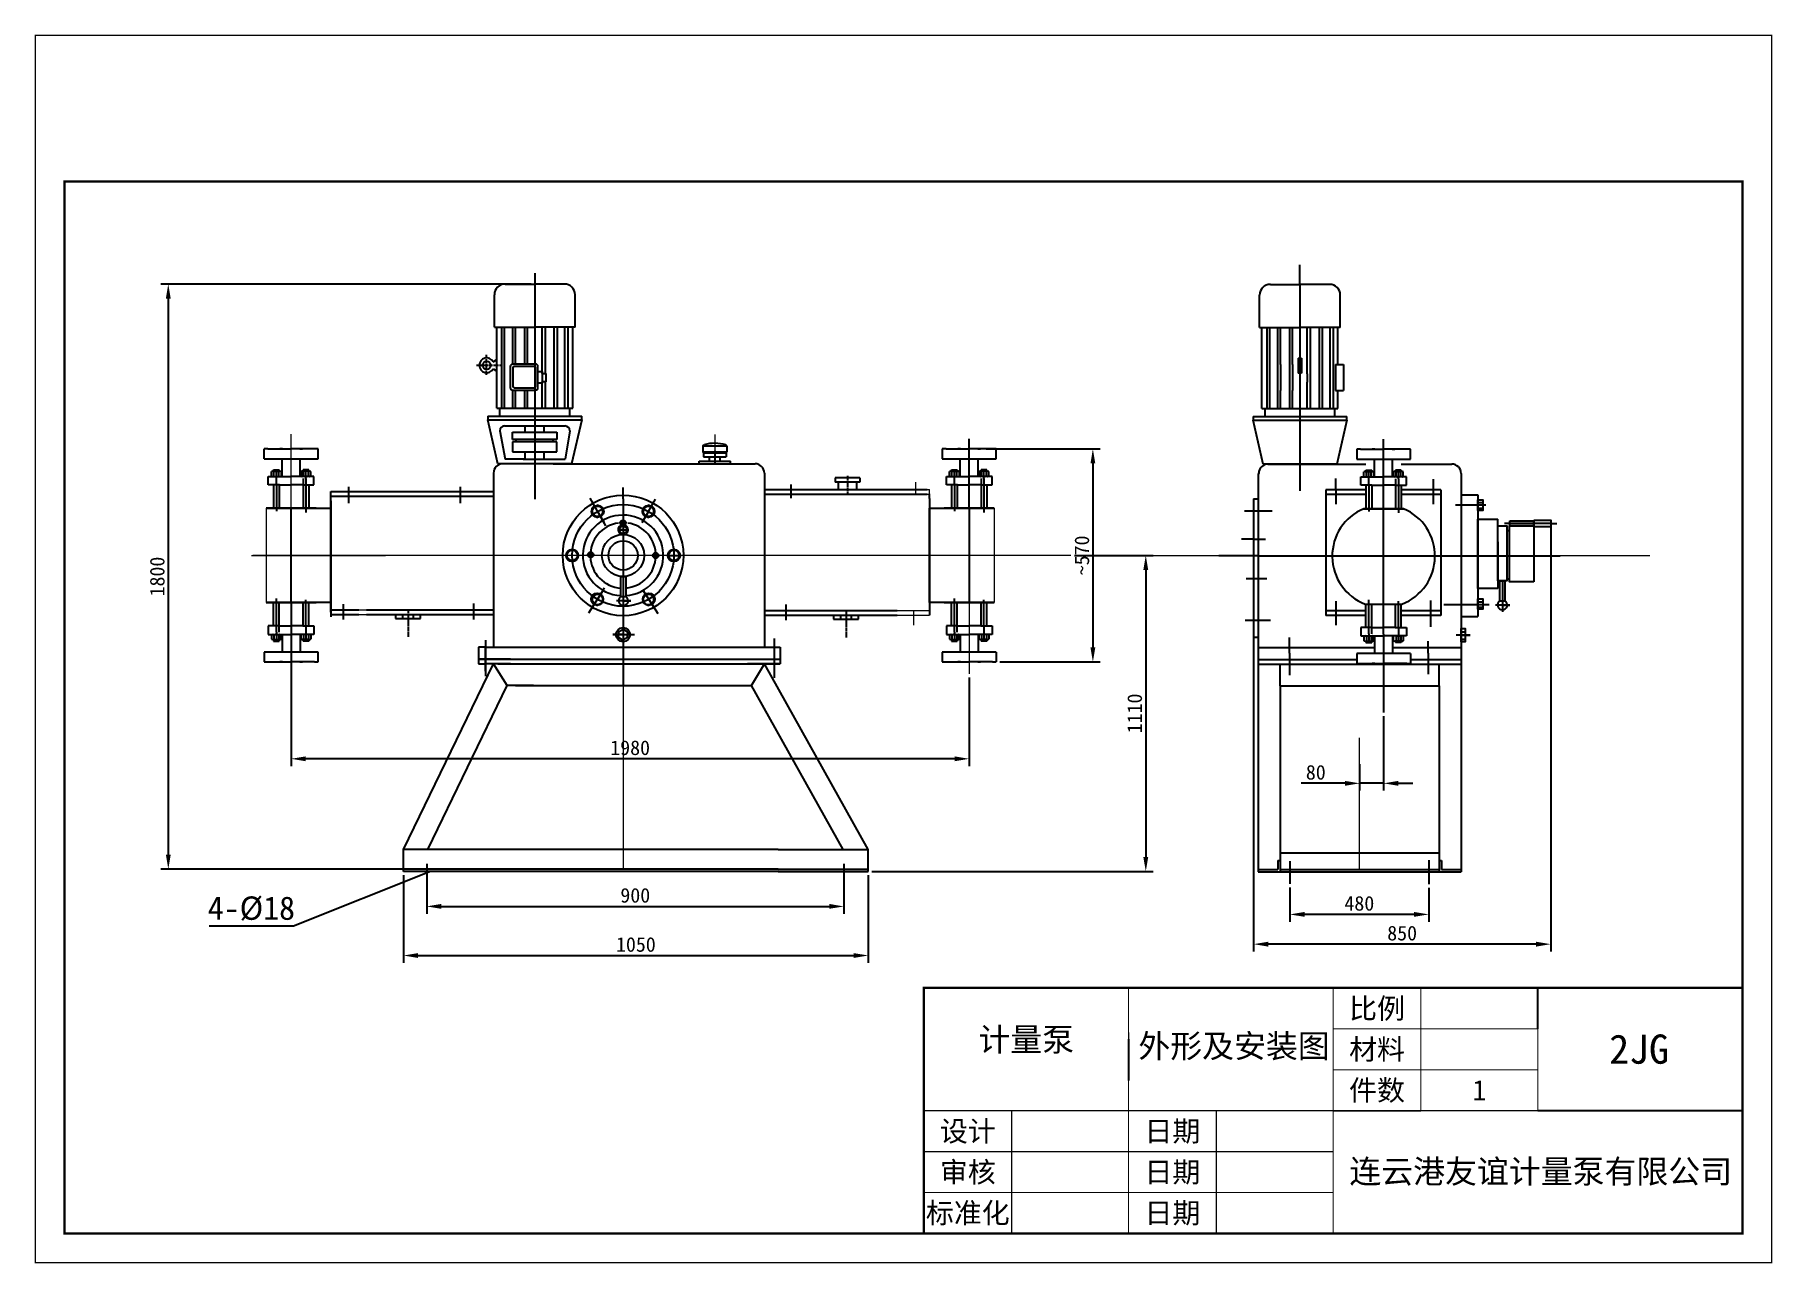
# Model space of a CAD drawing. Header units: millimetres. Extents: x 31 to 328, y 15 to 225.
import ezdxf
from ezdxf.enums import TextEntityAlignment as Align

# ---------------------------------------------------------------- set-up
doc = ezdxf.new("R2010")
doc.units = ezdxf.units.MM
doc.header["$PDMODE"] = 35
doc.linetypes.add('CENTER', pattern=[0.82, 0.7, -0.04, 0.04, -0.04])
doc.linetypes.add('CENTER2', pattern=[28.575, 19.05, -3.175, 3.175, -3.175])
doc.layers.add('02-中心线', color=1, linetype='CENTER2', lineweight=15)
doc.layers.add('04-标注', color=3, linetype='Continuous', lineweight=20)
for name, color, linetype in [('05-文字', 5, 'Continuous'), ('2', 4, 'Continuous'), ('5', 1, 'CENTER')]:
    doc.layers.add(name, color=color, linetype=linetype)
doc.styles.add('S', font='SimSun.ttf')
doc.dimstyles.new('ISO-25', dxfattribs={"dimtxt": 2.5, "dimasz": 2.5, "dimexe": 1.25, "dimexo": 0.625, "dimtad": 1, "dimtxsty": 'Standard', "dimcen": 2.5, "dimadec": 0, "dimazin": 0, "dimtfac": 1, "dimtmove": 0, "dimatfit": 3, "dimfxl": 0, "dimarcsym": 0})

# ---------------------------------------------------------------- blocks, each defined once
blk = doc.blocks.new('*D9')
at = {"color": 0, "lineweight": -2}
for p, q in [((93.91, 81.57), (93.91, 66.56)), ((173.42, 81.57), (173.42, 66.56)), ((96.41, 67.81), (170.92, 67.81))]:
    blk.add_line(p, q, dxfattribs=at)
at = {"color": 0}
for points in [[(96.41, 68.22), (96.41, 67.39), (93.91, 67.81)], [(170.92, 68.22), (170.92, 67.39), (173.42, 67.81)]]:
    blk.add_solid(points, dxfattribs=at)
at = {"layer": 'Defpoints', "color": 0}
for p in [(93.91, 82.19), (173.42, 82.19), (173.42, 67.81)]:
    blk.add_point(p, dxfattribs=at)
at = {"color": 0, "insert": (133.66, 69.68), "char_height": 2.5, "attachment_point": 5}
blk.add_mtext('\\A1;1050', dxfattribs=at)
blk = doc.blocks.new('*D10')
at = {"color": 0, "lineweight": -2}
for p, q in [((115.74, 182.7), (52.43, 182.7)), ((53.68, 180.2), (53.68, 85.09)), ((110.4, 82.59), (52.43, 82.59))]:
    blk.add_line(p, q, dxfattribs=at)
at = {"color": 0}
for points in [[(53.26, 180.2), (54.1, 180.2), (53.68, 182.7)], [(53.26, 85.09), (54.1, 85.09), (53.68, 82.59)]]:
    blk.add_solid(points, dxfattribs=at)
at = {"layer": 'Defpoints', "color": 0}
for p in [(116.36, 182.7), (53.68, 82.59), (111.02, 82.59)]:
    blk.add_point(p, dxfattribs=at)
at = {"color": 0, "insert": (51.8, 132.65), "char_height": 2.5, "attachment_point": 5, "rotation": 90}
blk.add_mtext('\\A1;1800', dxfattribs=at)
blk = doc.blocks.new('*D12')
at = {"color": 0, "lineweight": -2}
for p, q in [((208.69, 136.27), (222.13, 136.27)), ((220.88, 133.77), (220.88, 84.69)), ((174.04, 82.19), (222.13, 82.19))]:
    blk.add_line(p, q, dxfattribs=at)
at = {"color": 0}
for points in [[(220.46, 133.77), (221.3, 133.77), (220.88, 136.27)], [(220.46, 84.69), (221.3, 84.69), (220.88, 82.19)]]:
    blk.add_solid(points, dxfattribs=at)
at = {"layer": 'Defpoints', "color": 0}
for p in [(208.07, 136.27), (173.42, 82.19), (220.88, 82.19)]:
    blk.add_point(p, dxfattribs=at)
at = {"color": 0, "insert": (219, 109.23), "char_height": 2.5, "attachment_point": 5, "rotation": 90}
blk.add_mtext('\\A1;1110', dxfattribs=at)
blk = doc.blocks.new('*D17')
at = {"color": 0, "lineweight": -2}
for p, q in [((97.88, 83.49), (97.88, 74.96)), ((169.24, 83.49), (169.24, 74.96)), ((100.38, 76.21), (166.74, 76.21))]:
    blk.add_line(p, q, dxfattribs=at)
at = {"color": 0}
for points in [[(100.38, 76.63), (100.38, 75.8), (97.88, 76.21)], [(166.74, 76.63), (166.74, 75.8), (169.24, 76.21)]]:
    blk.add_solid(points, dxfattribs=at)
at = {"layer": 'Defpoints', "color": 0}
for p in [(97.88, 84.11), (169.24, 84.11), (169.24, 76.21)]:
    blk.add_point(p, dxfattribs=at)
at = {"color": 0, "insert": (133.56, 78.09), "char_height": 2.5, "attachment_point": 5}
blk.add_mtext('\\A1;900', dxfattribs=at)
blk = doc.blocks.new('*D21')
at = {"color": 0, "lineweight": -2}
for p, q in [((193.6, 154.5), (213.08, 154.5)), ((211.83, 152), (211.83, 120.53)), ((195.9, 118.03), (213.08, 118.03))]:
    blk.add_line(p, q, dxfattribs=at)
at = {"color": 0}
for points in [[(211.42, 152), (212.25, 152), (211.83, 154.5)], [(211.42, 120.53), (212.25, 120.53), (211.83, 118.03)]]:
    blk.add_solid(points, dxfattribs=at)
at = {"layer": 'Defpoints', "color": 0}
for p in [(192.98, 154.5), (195.28, 118.03), (211.83, 118.03)]:
    blk.add_point(p, dxfattribs=at)
at = {"color": 0, "insert": (209.96, 136.27), "char_height": 2.5, "attachment_point": 5, "rotation": 90}
blk.add_mtext('\\A1;~570', dxfattribs=at)
blk = doc.blocks.new('*D26')
at = {"color": 0, "lineweight": -2}
for p, q in [((245.53, 79.45), (245.53, 73.59)), ((269.28, 79.37), (269.28, 73.59)), ((266.78, 74.84), (248.03, 74.84))]:
    blk.add_line(p, q, dxfattribs=at)
at = {"color": 0}
for points in [[(248.03, 75.26), (248.03, 74.43), (245.53, 74.84)], [(266.78, 75.26), (266.78, 74.43), (269.28, 74.84)]]:
    blk.add_solid(points, dxfattribs=at)
at = {"layer": 'Defpoints', "color": 0}
for p in [(245.53, 80.08), (269.28, 79.99), (245.53, 74.84)]:
    blk.add_point(p, dxfattribs=at)
at = {"color": 0, "insert": (257.41, 76.72), "char_height": 2.5, "attachment_point": 5}
blk.add_mtext('\\A1;480', dxfattribs=at)
blk = doc.blocks.new('*D27')
at = {"color": 0, "lineweight": -2}
for p, q in [((290.15, 141.69), (290.15, 68.5)), ((239.32, 133.5), (239.32, 68.5)), ((287.65, 69.75), (241.82, 69.75))]:
    blk.add_line(p, q, dxfattribs=at)
at = {"color": 0}
for points in [[(241.82, 70.16), (241.82, 69.33), (239.32, 69.75)], [(287.65, 70.16), (287.65, 69.33), (290.15, 69.75)]]:
    blk.add_solid(points, dxfattribs=at)
at = {"layer": 'Defpoints', "color": 0}
for p in [(290.15, 142.32), (239.32, 134.13), (239.32, 69.75)]:
    blk.add_point(p, dxfattribs=at)
at = {"color": 0, "insert": (264.73, 71.62), "char_height": 2.5, "attachment_point": 5}
blk.add_mtext('\\A1;850', dxfattribs=at)
blk = doc.blocks.new('*D28')
at = {"layer": '04-标注', "color": 0, "lineweight": -2}
for p, q in [((261.56, 108.78), (261.56, 96.02)), ((257.46, 100.54), (257.46, 96.02)), ((254.96, 97.27), (247.46, 97.27)), ((261.56, 97.27), (257.46, 97.27)), ((264.06, 97.27), (266.56, 97.27))]:
    blk.add_line(p, q, dxfattribs=at)
at = {"layer": '04-标注', "color": 0}
for points in [[(254.96, 97.68), (254.96, 96.85), (257.46, 97.27)], [(264.06, 97.68), (264.06, 96.85), (261.56, 97.27)]]:
    blk.add_solid(points, dxfattribs=at)
at = {"layer": 'Defpoints', "color": 0}
for p in [(261.56, 109.4), (257.46, 101.17), (257.46, 97.27)]:
    blk.add_point(p, dxfattribs=at)
at = {"layer": '04-标注', "color": 0, "insert": (249.96, 99.14), "char_height": 2.5, "attachment_point": 5}
blk.add_mtext('\\A1;80', dxfattribs=at)
blk = doc.blocks.new('*D29')
at = {"layer": '04-标注', "color": 0, "lineweight": -2}
for p, q in [((74.69, 117.41), (74.69, 100.22)), ((190.67, 115.36), (190.67, 100.22)), ((188.17, 101.47), (77.19, 101.47))]:
    blk.add_line(p, q, dxfattribs=at)
at = {"layer": '04-标注', "color": 0}
for points in [[(77.19, 101.88), (77.19, 101.05), (74.69, 101.47)], [(188.17, 101.88), (188.17, 101.05), (190.67, 101.47)]]:
    blk.add_solid(points, dxfattribs=at)
at = {"layer": 'Defpoints', "color": 0}
for p in [(74.69, 118.03), (190.67, 115.99), (74.69, 101.47)]:
    blk.add_point(p, dxfattribs=at)
at = {"layer": '04-标注', "color": 0, "insert": (132.68, 103.34), "char_height": 2.5, "attachment_point": 5}
blk.add_mtext('\\A1;1980', dxfattribs=at)

msp = doc.modelspace()

# ---------------------------------------------------------------- linework, layer by layer
at = {"color": 0}
for p, q in [((116.364, 184.532), (116.364, 145.89)), ((247.253, 182.639), (247.253, 185.998)), ((247.253, 182.639), (247.253, 147.33)), ((246.926, 169.991), (247.523, 169.991)), ((246.926, 169.991), (246.926, 167.468)), ((247.523, 169.991), (247.523, 167.468)), ((243.427, 168.929), (243.427, 164.508)), ((243.935, 168.932), (243.935, 164.505)), ((245.489, 168.932), (245.489, 164.468)), ((245.997, 168.932), (245.997, 164.468)), ((247.523, 167.468), (246.926, 167.468)), ((248.509, 167.319), (248.509, 165.93)), ((249.017, 167.319), (249.017, 165.93)), ((253.331, 168.932), (254.71, 168.932)), ((253.331, 168.932), (253.331, 164.468)), ((254.71, 168.932), (254.71, 164.468)), ((253.331, 164.468), (254.71, 164.468)), ((108.334, 160.096), (108.334, 159.453)), ((110.072, 151.947), (108.334, 159.453)), ((110.385, 157.607), (111.313, 152.709)), ((122.344, 157.607), (121.541, 152.709)), ((124.395, 159.453), (122.654, 151.947)), ((124.395, 159.453), (124.395, 160.096)), ((239.223, 160.037), (239.223, 159.394)), ((240.961, 151.888), (239.223, 159.394)), ((255.283, 159.394), (253.543, 151.888)), ((255.283, 159.394), (255.283, 160.037)), ((145.087, 154.994), (145.315, 155.182)), ((145.087, 154.994), (145.087, 153.996)), ((145.087, 154.994), (149.234, 154.994)), ((149.234, 154.994), (149.051, 155.168)), ((149.234, 154.994), (149.234, 153.996)), ((190.675, 144.321), (190.675, 156.22)), ((261.561, 144.258), (261.561, 156.157)), ((70.727, 154.498), (70.092, 154.498)), ((70.092, 152.792), (70.092, 154.498)), ((70.092, 152.792), (79.296, 152.792)), ((70.727, 154.498), (74.694, 154.498)), ((72.081, 154.498), (72.748, 154.498)), ((73.203, 154.498), (72.748, 154.498)), ((73.162, 152.113), (73.162, 152.792)), ((73.162, 149.78), (73.162, 152.113)), ((79.296, 154.498), (74.694, 154.498)), ((76.185, 154.498), (76.64, 154.498)), ((76.226, 152.113), (76.226, 152.792)), ((76.226, 149.78), (76.226, 152.113)), ((79.296, 152.792), (79.296, 154.498)), ((116.364, 151.947), (110.072, 151.947)), ((119.148, 151.947), (110.913, 151.947)), ((114.73, 152.709), (111.313, 152.709)), ((119.51, 151.947), (152.765, 151.947)), ((144.47, 151.947), (144.47, 152.408)), ((144.47, 152.408), (149.851, 152.408)), ((144.47, 151.947), (144.47, 151.947)), ((144.47, 151.947), (144.47, 151.947)), ((145.241, 153.842), (145.087, 153.996)), ((145.087, 153.996), (149.234, 153.996)), ((145.241, 153.842), (145.241, 153.151)), ((145.241, 153.842), (149.081, 153.842)), ((145.241, 153.151), (149.081, 153.151)), ((146.239, 152.408), (146.239, 153.151)), ((146.239, 152.408), (146.239, 153.151)), ((147.161, 154.149), (147.161, 151.947)), ((147.161, 153.481), (147.161, 152.615)), ((148.082, 152.408), (148.082, 153.151)), ((149.081, 153.842), (149.234, 153.996)), ((149.081, 153.842), (149.081, 153.151)), ((149.851, 151.947), (149.851, 152.408)), ((152.765, 151.947), (154.045, 151.947)), ((186.708, 154.498), (186.073, 154.498)), ((186.073, 154.498), (186.073, 152.792)), ((186.073, 152.792), (195.277, 152.792)), ((186.708, 154.498), (190.675, 154.498)), ((188.062, 154.498), (188.729, 154.498)), ((189.184, 154.498), (188.729, 154.498)), ((189.143, 152.113), (189.143, 152.792)), ((189.143, 149.78), (189.143, 152.113)), ((195.277, 154.498), (190.675, 154.498)), ((192.165, 154.498), (192.621, 154.498)), ((192.207, 152.113), (192.207, 152.792)), ((192.207, 149.78), (192.207, 152.113)), ((195.277, 152.792), (195.277, 154.498)), ((247.253, 151.888), (240.961, 151.888)), ((241.763, 151.888), (258.533, 151.888)), ((250.036, 151.888), (241.801, 151.888)), ((257.594, 154.435), (256.959, 154.435)), ((256.959, 154.435), (256.959, 152.729)), ((256.959, 152.729), (266.163, 152.729)), ((257.594, 154.435), (261.561, 154.435)), ((258.948, 154.435), (259.615, 154.435)), ((260.07, 154.435), (259.615, 154.435)), ((260.029, 152.05), (260.029, 152.729)), ((260.029, 149.717), (260.029, 152.05)), ((266.163, 154.435), (261.561, 154.435)), ((263.052, 154.435), (263.507, 154.435)), ((263.093, 152.05), (263.093, 152.729)), ((263.093, 149.717), (263.093, 152.05)), ((264.586, 151.888), (273.212, 151.888)), ((266.163, 152.729), (266.163, 154.435)), ((70.791, 148.336), (70.791, 149.78)), ((70.791, 149.78), (74.694, 149.78)), ((71.339, 149.835), (71.339, 150.612)), ((71.544, 150.668), (72.78, 150.668)), ((71.669, 150.668), (71.669, 150.914)), ((71.669, 150.914), (72.655, 150.914)), ((71.741, 150.668), (71.741, 150.914)), ((71.75, 149.835), (71.75, 150.612)), ((72.162, 149.418), (72.162, 151.029)), ((72.162, 148.336), (72.162, 149.78)), ((72.574, 149.835), (72.574, 150.612)), ((72.584, 150.668), (72.584, 150.914)), ((72.655, 150.668), (72.655, 150.914)), ((72.986, 150.612), (72.986, 149.835)), ((78.597, 149.78), (74.694, 149.78)), ((76.402, 150.612), (76.402, 149.835)), ((77.843, 150.668), (76.608, 150.668)), ((76.73, 149.418), (76.73, 144.321)), ((76.732, 150.668), (76.732, 150.914)), ((77.719, 150.914), (76.732, 150.914)), ((76.804, 150.668), (76.804, 150.914)), ((76.814, 149.835), (76.814, 150.612)), ((77.226, 149.418), (77.226, 151.029)), ((77.226, 149.418), (77.226, 143.617)), ((77.637, 149.835), (77.637, 150.612)), ((77.647, 150.668), (77.647, 150.914)), ((77.719, 150.668), (77.719, 150.914)), ((78.049, 149.835), (78.049, 150.612)), ((78.597, 148.336), (78.597, 149.78)), ((109.313, 150.347), (109.313, 120.584)), ((155.645, 150.347), (155.645, 120.584)), ((155.645, 150.347), (155.645, 120.584)), ((186.772, 148.336), (186.772, 149.78)), ((186.772, 149.78), (190.675, 149.78)), ((187.319, 149.835), (187.319, 150.612)), ((187.525, 150.668), (188.761, 150.668)), ((187.65, 150.668), (187.65, 150.914)), ((187.65, 150.914), (188.636, 150.914)), ((187.722, 150.668), (187.722, 150.914)), ((187.731, 149.835), (187.731, 150.612)), ((188.143, 149.418), (188.143, 151.029)), ((188.143, 148.336), (188.143, 149.78)), ((188.555, 149.835), (188.555, 150.612)), ((188.564, 150.668), (188.564, 150.914)), ((188.636, 150.668), (188.636, 150.914)), ((188.967, 150.612), (188.967, 149.835)), ((194.578, 149.78), (190.675, 149.78)), ((192.383, 150.612), (192.383, 149.835)), ((193.824, 150.668), (192.589, 150.668)), ((192.71, 149.418), (192.71, 144.321)), ((192.713, 150.668), (192.713, 150.914)), ((193.7, 150.914), (192.713, 150.914)), ((192.785, 150.668), (192.785, 150.914)), ((192.795, 149.835), (192.795, 150.612)), ((193.206, 149.418), (193.206, 151.029)), ((193.206, 149.418), (193.206, 143.617)), ((193.618, 149.835), (193.618, 150.612)), ((193.628, 150.668), (193.628, 150.914)), ((193.7, 150.668), (193.7, 150.914)), ((194.03, 149.835), (194.03, 150.612)), ((194.578, 148.336), (194.578, 149.78)), ((240.208, 150.441), (240.117, 150.093)), ((240.117, 150.093), (240.117, 82.134)), ((253.37, 147.474), (253.37, 149.429)), ((257.658, 148.273), (257.658, 149.717)), ((257.658, 149.717), (261.561, 149.717)), ((258.206, 149.772), (258.206, 150.55)), ((258.412, 150.605), (259.647, 150.605)), ((258.536, 150.605), (258.536, 150.851)), ((258.536, 150.851), (259.523, 150.851)), ((258.608, 150.605), (258.608, 150.851)), ((258.618, 149.772), (258.618, 150.55)), ((259.029, 149.355), (259.029, 150.967)), ((259.029, 148.273), (259.029, 149.717)), ((259.441, 149.772), (259.441, 150.55)), ((259.451, 150.605), (259.451, 150.851)), ((259.523, 150.605), (259.523, 150.851)), ((259.853, 150.55), (259.853, 149.772)), ((265.464, 149.717), (261.561, 149.717)), ((261.561, 122.796), (261.561, 149.516)), ((263.269, 150.55), (263.269, 149.772)), ((264.71, 150.605), (263.475, 150.605)), ((263.597, 149.355), (263.597, 144.258)), ((263.599, 150.605), (263.599, 150.851)), ((264.586, 150.851), (263.599, 150.851)), ((263.671, 150.605), (263.671, 150.851)), ((263.681, 149.772), (263.681, 150.55)), ((264.093, 149.355), (264.093, 150.967)), ((264.093, 149.355), (264.093, 143.554)), ((264.505, 149.772), (264.505, 150.55)), ((264.514, 150.605), (264.514, 150.851)), ((264.586, 150.605), (264.586, 150.851)), ((264.916, 149.772), (264.916, 150.55)), ((265.464, 148.273), (265.464, 149.717)), ((270.025, 149.288), (270.025, 145.057)), ((274.812, 150.288), (274.812, 145.868)), ((72.702, 148.336), (70.791, 148.336)), ((71.666, 148.336), (71.666, 144.321)), ((72.162, 148.336), (72.162, 143.842)), ((72.658, 148.336), (72.658, 144.321)), ((72.702, 148.336), (74.694, 148.336)), ((76.685, 148.336), (74.694, 148.336)), ((76.685, 148.336), (78.597, 148.336)), ((77.223, 148.336), (77.223, 144.321)), ((77.719, 148.336), (77.719, 144.321)), ((81.473, 142.781), (81.473, 147.21)), ((109.313, 147.146), (81.473, 147.146)), ((81.473, 146.346), (81.473, 147.146)), ((109.313, 146.346), (81.473, 146.346)), ((81.473, 140.746), (81.473, 146.346)), ((81.473, 126.543), (81.473, 146.331)), ((84.511, 148.022), (84.511, 145.219)), ((103.609, 148.022), (103.609, 145.219)), ((128.529, 141.354), (125.826, 146.036)), ((131.467, 145.973), (131.467, 147.865)), ((131.467, 145.973), (131.467, 113.996)), ((135.819, 143.803), (137.017, 145.878)), ((155.645, 147.52), (183.485, 147.52)), ((155.645, 146.72), (183.485, 146.72)), ((160.185, 148.395), (160.185, 146.045)), ((183.896, 145.988), (183.896, 146.788)), ((183.896, 145.988), (183.896, 126.199)), ((188.683, 148.336), (186.772, 148.336)), ((187.647, 148.336), (187.647, 144.321)), ((188.143, 148.336), (188.143, 143.842)), ((188.639, 148.336), (188.639, 144.321)), ((188.683, 148.336), (190.675, 148.336)), ((192.666, 148.336), (190.675, 148.336)), ((192.666, 148.336), (194.578, 148.336)), ((193.204, 148.336), (193.204, 144.321)), ((193.7, 148.336), (193.7, 144.321)), ((239.317, 145.967), (239.317, 122.285)), ((239.317, 145.967), (240.117, 145.967)), ((258.533, 147.474), (251.665, 147.474)), ((251.665, 147.474), (251.665, 126.007)), ((258.533, 146.674), (251.665, 146.674)), ((253.37, 147.474), (253.37, 145.057)), ((259.57, 148.273), (257.658, 148.273)), ((258.533, 148.273), (258.533, 144.258)), ((259.029, 148.273), (259.029, 143.779)), ((259.525, 148.273), (259.525, 144.258)), ((259.57, 148.273), (261.561, 148.273)), ((263.552, 148.273), (261.561, 148.273)), ((263.552, 148.273), (265.464, 148.273)), ((264.09, 148.273), (264.09, 144.258)), ((264.586, 148.273), (264.586, 144.258)), ((271.339, 147.474), (264.586, 147.474)), ((271.339, 146.674), (264.586, 146.674)), ((271.339, 147.474), (271.339, 126.007)), ((274.812, 146.606), (277.675, 146.606)), ((274.812, 145.868), (274.812, 126.544)), ((277.675, 146.606), (277.675, 125.806)), ((78.991, 144.321), (70.397, 144.321)), ((74.694, 128.21), (74.694, 144.321)), ((81.473, 145.6), (81.473, 126.931)), ((127.116, 143.803), (128.251, 141.836)), ((135.819, 143.803), (134.683, 141.836)), ((186.378, 144.321), (194.972, 144.321)), ((194.972, 144.321), (186.378, 144.321)), ((190.675, 144.321), (190.675, 128.21)), ((237.758, 143.907), (242.518, 143.907)), ((258.152, 144.258), (264.97, 144.258)), ((264.97, 144.258), (258.152, 144.258)), ((279.036, 144.855), (273.876, 144.855)), ((277.675, 145.307), (278.53, 145.307)), ((277.675, 144.35), (278.53, 144.35)), ((131.467, 140.642), (130.614, 140.642)), ((130.614, 140.642), (132.32, 140.642)), ((281.082, 138.577), (281.082, 142.494)), ((290.147, 141.74), (282.228, 141.74)), ((282.658, 140.546), (283.101, 140.546)), ((287.251, 141.31), (287.251, 131.719)), ((290.147, 141.74), (291.185, 141.74)), ((239.317, 139.048), (237.241, 139.048)), ((239.317, 139.048), (241.38, 139.048)), ((281.082, 138.577), (281.082, 130.59)), ((139.266, 136.265), (141.409, 136.265)), ((240.117, 136.206), (233.4, 136.206)), ((240.117, 136.206), (283.005, 136.206)), ((281.939, 136.206), (291.739, 136.206)), ((81.473, 131.231), (81.473, 126.131)), ((238.069, 132.327), (241.587, 132.327)), ((281.87, 131.934), (281.87, 126.618)), ((282.658, 132.272), (283.101, 132.272)), ((78.991, 128.21), (70.397, 128.21)), ((70.397, 128.21), (78.991, 128.21)), ((71.669, 124.195), (71.669, 128.21)), ((72.162, 123.113), (72.162, 128.913)), ((72.165, 124.195), (72.165, 128.21)), ((72.658, 123.113), (72.658, 128.21)), ((74.694, 128.21), (74.694, 116.31)), ((76.73, 124.195), (76.73, 128.21)), ((77.226, 124.195), (77.226, 128.689)), ((77.722, 124.195), (77.722, 128.21)), ((83.622, 125.273), (83.622, 127.932)), ((105.966, 125.295), (105.966, 128.028)), ((128.041, 130.33), (125.542, 126.376)), ((128.251, 130.695), (127.116, 128.728)), ((132.822, 128.506), (130.362, 128.506)), ((131.088, 129.21), (131.968, 129.21)), ((131.528, 128.506), (132.822, 128.506)), ((134.821, 130.456), (137.406, 126.317)), ((159.356, 125.18), (159.356, 127.883)), ((183.896, 129.75), (183.896, 126.052)), ((186.378, 128.21), (194.972, 128.21)), ((187.65, 124.195), (187.65, 128.21)), ((188.143, 123.113), (188.143, 128.913)), ((188.146, 124.195), (188.146, 128.21)), ((188.639, 123.113), (188.639, 128.21)), ((192.71, 124.195), (192.71, 128.21)), ((193.206, 124.195), (193.206, 128.689)), ((193.702, 124.195), (193.702, 128.21)), ((253.37, 128.415), (253.37, 124.325)), ((258.418, 127.947), (264.704, 127.947)), ((258.536, 123.933), (258.536, 127.947)), ((259.029, 122.851), (259.029, 128.651)), ((259.032, 123.933), (259.032, 127.947)), ((259.525, 122.851), (259.525, 127.947)), ((263.597, 123.933), (263.597, 127.947)), ((264.093, 123.933), (264.093, 128.426)), ((264.589, 123.933), (264.589, 127.947)), ((269.602, 128.556), (269.602, 124.043)), ((279.638, 127.838), (271.848, 127.838)), ((277.675, 128.333), (278.53, 128.333)), ((281.43, 128.48), (282.31, 128.48)), ((81.473, 126.931), (86.276, 126.931)), ((81.473, 126.543), (81.473, 125.743)), ((81.473, 126.131), (86.276, 126.131)), ((87.588, 126.931), (109.313, 126.931)), ((87.588, 126.131), (109.313, 126.131)), ((92.546, 126.131), (96.801, 126.131)), ((155.645, 126.852), (178.372, 126.852)), ((155.645, 126.052), (178.372, 126.052)), ((167.465, 126.014), (171.72, 126.014)), ((237.862, 125.192), (242.208, 125.192)), ((258.536, 126.807), (251.665, 126.807)), ((258.536, 126.007), (251.665, 126.007)), ((271.339, 126.807), (264.589, 126.807)), ((271.339, 126.007), (264.589, 126.007)), ((274.812, 126.544), (274.812, 82.134)), ((274.812, 125.806), (277.675, 125.806)), ((277.675, 127.415), (278.53, 127.415)), ((283.163, 127.777), (280.704, 127.777)), ((281.87, 127.777), (283.163, 127.777)), ((70.791, 124.195), (70.791, 122.751)), ((72.702, 124.195), (70.791, 124.195)), ((70.791, 122.751), (74.694, 122.751)), ((71.339, 122.696), (71.339, 121.918)), ((71.544, 121.863), (72.78, 121.863)), ((71.669, 121.863), (71.669, 121.616)), ((71.741, 121.863), (71.741, 121.616)), ((71.75, 122.696), (71.75, 121.918)), ((72.162, 123.113), (72.162, 121.501)), ((72.574, 122.696), (72.574, 121.918)), ((72.584, 121.863), (72.584, 121.616)), ((72.655, 121.863), (72.655, 121.616)), ((72.702, 124.195), (74.694, 124.195)), ((72.986, 121.918), (72.986, 122.696)), ((73.162, 122.751), (73.162, 120.418)), ((76.685, 124.195), (74.694, 124.195)), ((78.597, 122.751), (74.694, 122.751)), ((76.226, 122.751), (76.226, 120.418)), ((76.402, 121.918), (76.402, 122.696)), ((77.843, 121.863), (76.608, 121.863)), ((76.685, 124.195), (78.597, 124.195)), ((76.732, 121.863), (76.732, 121.616)), ((76.804, 121.863), (76.804, 121.616)), ((76.814, 122.696), (76.814, 121.918)), ((77.226, 124.195), (77.226, 122.751)), ((77.226, 123.113), (77.226, 121.501)), ((77.637, 122.696), (77.637, 121.918)), ((77.647, 121.863), (77.647, 121.616)), ((77.719, 121.863), (77.719, 121.616)), ((78.049, 122.696), (78.049, 121.918)), ((78.597, 124.195), (78.597, 122.751)), ((131.467, 122.706), (129.718, 122.706)), ((129.718, 122.706), (133.446, 122.706)), ((157.296, 122.04), (157.296, 115.325)), ((186.772, 124.195), (186.772, 122.751)), ((188.683, 124.195), (186.772, 124.195)), ((186.772, 122.751), (190.675, 122.751)), ((187.319, 122.696), (187.319, 121.918)), ((187.525, 121.863), (188.761, 121.863)), ((187.65, 121.863), (187.65, 121.616)), ((187.722, 121.863), (187.722, 121.616)), ((187.731, 122.696), (187.731, 121.918)), ((188.143, 123.113), (188.143, 121.501)), ((188.555, 122.696), (188.555, 121.918)), ((188.564, 121.863), (188.564, 121.616)), ((188.636, 121.863), (188.636, 121.616)), ((188.683, 124.195), (190.675, 124.195)), ((188.967, 121.918), (188.967, 122.696)), ((189.143, 122.751), (189.143, 120.418)), ((192.666, 124.195), (190.675, 124.195)), ((194.578, 122.751), (190.675, 122.751)), ((192.207, 122.751), (192.207, 120.418)), ((192.383, 121.918), (192.383, 122.696)), ((193.824, 121.863), (192.589, 121.863)), ((192.666, 124.195), (194.578, 124.195)), ((192.713, 121.863), (192.713, 121.616)), ((192.785, 121.863), (192.785, 121.616)), ((192.795, 122.696), (192.795, 121.918)), ((193.206, 124.195), (193.206, 122.751)), ((193.206, 123.113), (193.206, 121.501)), ((193.618, 122.696), (193.618, 121.918)), ((193.628, 121.863), (193.628, 121.616)), ((193.7, 121.863), (193.7, 121.616)), ((194.03, 122.696), (194.03, 121.918)), ((194.578, 124.195), (194.578, 122.751)), ((239.317, 122.285), (240.117, 122.285)), ((245.449, 119.551), (245.449, 122.201)), ((257.658, 123.933), (257.658, 122.489)), ((259.57, 123.933), (257.658, 123.933)), ((257.658, 122.489), (261.561, 122.489)), ((258.206, 122.434), (258.206, 121.656)), ((258.618, 122.434), (258.618, 121.656)), ((259.029, 122.851), (259.029, 121.239)), ((259.441, 122.434), (259.441, 121.656)), ((259.57, 123.933), (261.561, 123.933)), ((259.853, 121.656), (259.853, 122.434)), ((260.029, 122.489), (260.029, 120.156)), ((263.552, 123.933), (261.561, 123.933)), ((261.561, 122.796), (261.561, 109.4)), ((265.464, 122.489), (261.561, 122.489)), ((263.093, 122.489), (263.093, 120.156)), ((263.269, 121.656), (263.269, 122.434)), ((263.552, 123.933), (265.464, 123.933)), ((263.681, 122.434), (263.681, 121.656)), ((264.093, 123.933), (264.093, 122.489)), ((264.093, 122.851), (264.093, 121.239)), ((264.505, 122.434), (264.505, 121.656)), ((264.916, 122.434), (264.916, 121.656)), ((265.464, 123.933), (265.464, 122.489)), ((276.388, 122.623), (273.972, 122.623)), ((274.812, 123.197), (275.52, 123.197)), ((274.812, 122.623), (276.388, 122.623)), ((274.812, 121.95), (275.52, 121.95)), ((79.296, 119.739), (70.092, 119.739)), ((70.092, 119.739), (70.092, 118.033)), ((71.669, 121.616), (72.655, 121.616)), ((73.162, 120.418), (73.162, 119.739)), ((76.226, 120.418), (76.226, 119.739)), ((77.719, 121.616), (76.732, 121.616)), ((79.296, 118.033), (79.296, 119.739)), ((107.927, 120.584), (106.73, 120.584)), ((106.73, 120.584), (106.73, 118.53)), ((107.927, 116.477), (107.927, 120.584)), ((107.927, 120.584), (112.193, 120.584)), ((107.927, 120.584), (158.37, 120.584)), ((107.941, 121.774), (107.941, 115.589)), ((152.765, 120.584), (158.37, 120.584)), ((158.37, 120.584), (158.37, 118.53)), ((195.277, 119.739), (186.073, 119.739)), ((186.073, 119.739), (186.073, 118.033)), ((187.65, 121.616), (188.636, 121.616)), ((189.143, 120.418), (189.143, 119.739)), ((192.207, 120.418), (192.207, 119.739)), ((193.7, 121.616), (192.713, 121.616)), ((195.277, 119.739), (195.277, 118.033)), ((240.117, 120.524), (258.536, 120.524)), ((245.449, 119.551), (245.449, 115.765)), ((266.163, 119.476), (256.959, 119.476)), ((256.959, 119.476), (256.959, 117.771)), ((258.412, 121.601), (259.647, 121.601)), ((258.536, 121.601), (258.536, 121.354)), ((258.536, 121.354), (259.523, 121.354)), ((258.536, 120.524), (260.029, 120.524)), ((258.608, 121.601), (258.608, 121.354)), ((259.451, 121.601), (259.451, 121.354)), ((259.523, 121.601), (259.523, 121.354)), ((260.029, 120.156), (260.029, 119.476)), ((263.093, 120.524), (264.589, 120.524)), ((263.093, 120.156), (263.093, 119.476)), ((264.71, 121.601), (263.475, 121.601)), ((263.599, 121.601), (263.599, 121.354)), ((264.586, 121.354), (263.599, 121.354)), ((263.671, 121.601), (263.671, 121.354)), ((264.514, 121.601), (264.514, 121.354)), ((264.586, 121.601), (264.586, 121.354)), ((264.589, 120.524), (274.812, 120.524)), ((266.163, 119.476), (266.163, 117.771)), ((269.193, 119.551), (269.193, 121.617)), ((269.193, 119.551), (269.193, 115.934)), ((70.092, 118.033), (74.694, 118.033)), ((73.203, 118.033), (72.748, 118.033)), ((78.661, 118.033), (74.694, 118.033)), ((76.185, 118.033), (76.64, 118.033)), ((77.307, 118.033), (76.64, 118.033)), ((78.661, 118.033), (79.296, 118.033)), ((93.909, 85.923), (109.313, 117.73)), ((106.73, 118.53), (106.73, 117.73)), ((106.73, 118.53), (107.927, 118.53)), ((107.941, 118.53), (106.73, 118.53)), ((106.73, 117.73), (107.927, 117.73)), ((112.193, 118.53), (107.927, 118.53)), ((107.927, 118.53), (158.37, 118.53)), ((112.193, 117.73), (107.927, 117.73)), ((111.649, 113.996), (109.313, 117.73)), ((110.06, 118.53), (158.37, 118.53)), ((110.06, 117.73), (158.37, 117.73)), ((158.37, 117.73), (152.765, 117.73)), ((153.459, 113.996), (155.645, 117.73)), ((173.415, 85.923), (155.645, 117.73)), ((158.37, 118.53), (158.37, 117.73)), ((186.073, 118.033), (190.675, 118.033)), ((189.184, 118.033), (188.729, 118.033)), ((194.642, 118.033), (190.675, 118.033)), ((192.165, 118.033), (192.621, 118.033)), ((193.288, 118.033), (192.621, 118.033)), ((194.642, 118.033), (195.277, 118.033)), ((240.117, 118.471), (256.959, 118.471)), ((240.117, 117.671), (257.658, 117.671)), ((243.853, 113.937), (243.853, 117.671)), ((256.959, 117.771), (261.561, 117.771)), ((257.658, 117.671), (265.464, 117.671)), ((260.07, 117.771), (259.615, 117.771)), ((265.528, 117.771), (261.561, 117.771)), ((263.052, 117.771), (263.507, 117.771)), ((264.174, 117.771), (263.507, 117.771)), ((265.464, 117.671), (269.633, 117.671)), ((265.528, 117.771), (266.163, 117.771)), ((266.163, 118.471), (269.633, 118.471)), ((269.633, 118.471), (274.812, 118.471)), ((269.633, 117.671), (274.812, 117.671)), ((271.076, 113.937), (271.076, 117.671)), ((98.054, 85.923), (111.649, 113.996)), ((116.148, 113.996), (111.649, 113.996)), ((116.148, 113.996), (113.049, 113.996)), ((113.049, 113.996), (151.909, 113.996)), ((116.148, 113.996), (149.029, 113.996)), ((149.029, 113.996), (153.459, 113.996)), ((169.143, 85.923), (153.459, 113.996)), ((243.853, 113.937), (243.853, 88.161)), ((243.853, 113.937), (271.076, 113.937)), ((271.076, 113.937), (271.076, 88.161)), ((243.853, 88.161), (243.853, 84.054)), ((271.076, 88.161), (271.076, 84.054)), ((274.812, 88.161), (274.812, 84.054)), ((106.433, 85.923), (93.909, 85.923)), ((93.909, 84.113), (93.909, 85.923)), ((93.909, 82.193), (93.909, 84.113)), ((157.996, 85.923), (106.433, 85.923)), ((157.996, 85.923), (173.415, 85.923)), ((173.415, 84.113), (173.415, 85.923)), ((173.415, 82.193), (173.415, 84.113)), ((243.453, 84.054), (243.853, 84.054)), ((243.453, 84.054), (243.453, 82.534)), ((243.853, 85.391), (271.076, 85.391)), ((243.853, 84.054), (243.853, 82.534)), ((243.853, 84.054), (243.853, 82.134)), ((245.534, 83.947), (245.534, 80.077)), ((269.277, 84.116), (269.277, 79.993)), ((271.076, 84.054), (271.476, 84.054)), ((271.076, 84.054), (271.076, 82.534)), ((271.076, 84.054), (271.076, 82.134)), ((271.476, 84.054), (271.476, 82.534)), ((274.812, 84.054), (274.812, 82.534)), ((274.812, 84.054), (274.812, 82.534)), ((274.812, 84.054), (274.812, 82.534)), ((98.505, 82.193), (75.095, 72.832)), ((106.433, 82.593), (93.909, 82.593)), ((106.433, 82.193), (93.909, 82.193)), ((157.996, 82.593), (106.433, 82.593)), ((157.996, 82.193), (106.433, 82.193)), ((157.996, 82.593), (173.415, 82.593)), ((157.996, 82.193), (173.415, 82.193)), ((240.117, 82.534), (243.453, 82.534)), ((240.117, 82.134), (274.812, 82.134)), ((243.853, 82.534), (271.076, 82.534)), ((271.476, 82.534), (274.812, 82.534)), ((75.095, 72.832), (60.696, 72.832))]:
    msp.add_line(p, q, dxfattribs=at)
for points, const_width in [([(30.938, 15.253), (327.938, 15.253), (327.938, 225.253), (30.938, 225.253)], 0.2), ([(35.938, 20.253), (322.938, 20.253), (322.938, 200.253), (35.938, 200.253)], 0.4), ([(182.938, 20.253), (322.938, 20.253), (322.938, 62.253), (182.938, 62.253)], 0.4)]:
    msp.add_lwpolyline(points, close=True, dxfattribs=dict(const_width=const_width))
for points in [[(277.675, 145.75), (278.53, 145.75), (278.53, 143.946), (277.675, 143.946)], [(281.082, 141.31), (282.658, 141.31), (282.658, 131.934), (281.082, 131.934)], [(283.164, 142.185), (287.251, 142.185), (287.251, 141.31), (283.164, 141.31)], [(287.251, 142.318), (290.147, 142.318), (290.147, 141.161), (287.251, 141.161)], [(277.675, 128.848), (278.53, 128.848), (278.53, 127.044), (277.675, 127.044)], [(274.812, 123.749), (275.52, 123.749), (275.52, 121.498), (274.812, 121.498)]]:
    msp.add_lwpolyline(points, close=True, dxfattribs=at)
for points in [[(70.397, 144.321), (81.473, 144.321), (81.473, 128.21), (70.397, 128.21)], [(194.972, 128.21), (183.896, 128.21), (183.896, 144.321), (194.972, 144.321)], [(281.082, 130.59), (277.675, 130.59), (277.675, 142.494), (281.082, 142.494)], [(287.251, 131.719), (283.101, 131.719), (283.101, 141.31), (287.251, 141.31)], [(131.088, 129.21), (131.088, 132.663), (131.968, 132.663), (131.968, 129.21)], [(281.43, 128.48), (281.43, 131.934), (282.31, 131.934), (282.31, 128.48)]]:
    msp.add_lwpolyline(points, dxfattribs=at)
msp.add_lwpolyline([(217.938, 62.253, 0.2, 0.2, 0), (217.938, 20.253, 0.2, 0.2, 0)], format="xyseb")
at = {"const_width": 0.2}
for points in [[(252.938, 62.253), (252.938, 20.253)], [(267.938, 62.253), (267.938, 41.253)], [(287.938, 62.253), (287.938, 41.253)], [(287.938, 55.253), (252.938, 55.253)], [(287.938, 48.253), (252.938, 48.253)], [(322.938, 41.253), (182.938, 41.253)], [(197.938, 41.253), (197.938, 20.253)], [(232.938, 41.253), (232.938, 20.253)], [(252.938, 34.253), (182.938, 34.253)], [(252.938, 27.253), (182.938, 27.253)]]:
    msp.add_lwpolyline(points, dxfattribs=at)
at = {"color": 0}
for centre, radius in [((131.467, 136.265), 10.313), ((131.467, 136.265), 8.703), ((127.116, 143.803), 1.04), ((135.819, 143.803), 1.04), ((131.467, 136.265), 3.602), ((131.467, 140.642), 0.64), ((131.459, 141.82), 0.473), ((122.764, 136.265), 1.04), ((125.922, 136.373), 0.473), ((131.467, 136.265), 2.511), ((137.044, 136.25), 0.473), ((140.17, 136.264), 1.04), ((127.052, 128.765), 1.04), ((135.878, 128.763), 1.04), ((131.467, 122.706), 1.206)]:
    msp.add_circle(centre, radius, dxfattribs=at)
for centre, radius, start, end in [((147.161, 149.081), 6.374, 72.75256, 106.82772), ((110.913, 150.347), 1.6, 90, 180), ((154.045, 150.347), 1.6, 0, 90), ((241.801, 150.288), 1.6, 90, 180), ((273.212, 150.288), 1.6, 360, 90), ((71.544, 150.256), 0.412, 60, 120), ((71.544, 150.191), 0.412, 240, 300), ((72.162, 149.103), 1.564, 74.73852, 105.26148), ((72.162, 151.344), 1.564, 254.73852, 285.26148), ((72.78, 150.256), 0.412, 60, 120), ((72.78, 150.191), 0.412, 240, 300), ((76.608, 150.256), 0.412, 60, 120), ((76.608, 150.191), 0.412, 240, 300), ((77.226, 149.103), 1.564, 74.73852, 105.26148), ((77.226, 151.344), 1.564, 254.73852, 285.26148), ((77.843, 150.256), 0.412, 60, 120), ((77.843, 150.191), 0.412, 240, 300), ((187.525, 150.256), 0.412, 60, 120), ((187.525, 150.191), 0.412, 240, 300), ((188.143, 149.103), 1.564, 74.73852, 105.26148), ((188.143, 151.344), 1.564, 254.73852, 285.26148), ((188.761, 150.256), 0.412, 60, 120), ((188.761, 150.191), 0.412, 240, 300), ((192.589, 150.256), 0.412, 60, 120), ((192.589, 150.191), 0.412, 240, 300), ((193.206, 149.103), 1.564, 74.73852, 105.26148), ((193.206, 151.344), 1.564, 254.73852, 285.26148), ((193.824, 150.256), 0.412, 60, 120), ((193.824, 150.191), 0.412, 240, 300), ((258.412, 150.193), 0.412, 60, 120), ((258.412, 150.128), 0.412, 240, 300), ((259.029, 149.04), 1.564, 74.73852, 105.26148), ((259.029, 151.281), 1.564, 254.73852, 285.26148), ((259.647, 150.193), 0.412, 60, 120), ((259.647, 150.128), 0.412, 240, 300), ((263.475, 150.193), 0.412, 60, 120), ((263.475, 150.128), 0.412, 240, 300), ((264.093, 149.04), 1.564, 74.73852, 105.26148), ((264.093, 151.281), 1.564, 254.73852, 285.26148), ((264.71, 150.193), 0.412, 60, 120), ((264.71, 150.128), 0.412, 240, 300), ((131.467, 136.265), 6.893, 274.16678, 266.84684), ((261.561, 136.156), 8.79, 112.82067, 249.04937), ((261.561, 136.156), 8.79, 290.95063, 67.17933), ((131.467, 136.265), 5.6, 98.12101, 266.11769), ((131.467, 140.642), 0.853, 303.60588, 236.39412), ((131.467, 136.265), 5.6, 275.13134, 81.87899), ((131.528, 128.506), 0.83, 122.02417, 57.97583), ((281.87, 127.777), 0.83, 122.02417, 57.97583), ((71.544, 122.339), 0.412, 60, 120), ((71.544, 122.275), 0.412, 240, 300), ((72.162, 121.187), 1.564, 74.73852, 105.26148), ((72.162, 123.427), 1.564, 254.73852, 285.26148), ((72.78, 122.339), 0.412, 60, 120), ((72.78, 122.275), 0.412, 240, 300), ((76.608, 122.339), 0.412, 60, 120), ((76.608, 122.275), 0.412, 240, 300), ((77.226, 121.187), 1.564, 74.73852, 105.26148), ((77.226, 123.427), 1.564, 254.73852, 285.26148), ((77.843, 122.339), 0.412, 60, 120), ((77.843, 122.275), 0.412, 240, 300), ((187.525, 122.339), 0.412, 60, 120), ((187.525, 122.275), 0.412, 240, 300), ((188.143, 121.187), 1.564, 74.73852, 105.26148), ((188.143, 123.427), 1.564, 254.73852, 285.26148), ((188.761, 122.339), 0.412, 60, 120), ((188.761, 122.275), 0.412, 240, 300), ((192.589, 122.339), 0.412, 60, 120), ((192.589, 122.275), 0.412, 240, 300), ((193.206, 121.187), 1.564, 74.73852, 105.26148), ((193.206, 123.427), 1.564, 254.73852, 285.26148), ((193.824, 122.339), 0.412, 60, 120), ((193.824, 122.275), 0.412, 240, 300), ((258.412, 122.077), 0.412, 60, 120), ((259.029, 120.924), 1.564, 74.73852, 105.26148), ((259.647, 122.077), 0.412, 60, 120), ((263.475, 122.077), 0.412, 60, 120), ((264.093, 120.924), 1.564, 74.73852, 105.26148), ((264.71, 122.077), 0.412, 60, 120), ((258.412, 122.012), 0.412, 240, 300), ((259.029, 123.165), 1.564, 254.73852, 285.26148), ((259.647, 122.012), 0.412, 240, 300), ((263.475, 122.012), 0.412, 240, 300), ((264.093, 123.165), 1.564, 254.73852, 285.26148), ((264.71, 122.012), 0.412, 240, 300)]:
    msp.add_arc(centre, radius, start, end, dxfattribs=at)
at = {"layer": '02-中心线', "color": 0}
msp.add_line((147.161, 156.949), (147.161, 153.151), dxfattribs=at)
at = {"layer": '04-标注'}
msp.add_line((322.938, 200.253), (322.938, 200.253), dxfattribs=at)
at = {"layer": '04-标注', "color": 0}
for p, q in [((74.694, 144.321), (74.694, 157.007)), ((181.556, 146.72), (181.556, 148.786)), ((183.485, 147.52), (183.896, 147.52)), ((183.485, 146.72), (183.896, 146.72)), ((183.896, 145.988), (183.896, 147.52)), ((70.397, 144.321), (70.397, 128.21)), ((194.972, 144.321), (194.972, 128.21)), ((67.915, 136.265), (90.861, 136.265)), ((208.066, 136.265), (68.121, 136.265)), ((197.454, 136.265), (170.89, 136.265)), ((220.879, 136.265), (307.127, 136.265)), ((190.675, 128.21), (190.675, 115.99)), ((86.276, 126.931), (88.786, 126.931)), ((86.276, 126.131), (87.588, 126.131)), ((178.372, 126.852), (183.896, 126.852)), ((178.372, 126.052), (183.896, 126.052)), ((181.134, 126.852), (181.134, 124.308)), ((131.467, 113.996), (131.467, 82.593)), ((257.465, 82.534), (257.465, 105.07)), ((182.938, 62.253), (182.938, 62.253)), ((182.938, 62.253), (182.938, 54.628)), ((217.938, 54.628), (217.938, 49.936)), ((217.938, 54.628), (217.938, 46.398)), ((217.938, 49.936), (217.938, 46.398)), ((252.938, 41.253), (267.938, 41.253)), ((252.938, 41.253), (267.938, 41.253))]:
    msp.add_line(p, q, dxfattribs=at)
at = {"layer": '05-文字', "color": 0}
for p, q in [((287.938, 55.253), (287.938, 62.253)), ((217.938, 53.473), (217.938, 46.398)), ((322.938, 41.253), (287.938, 41.253))]:
    msp.add_line(p, q, dxfattribs=at)
at = {"layer": '2', "color": 0}
for p, q in [((111.297, 182.698), (116.364, 182.698)), ((121.432, 182.698), (116.364, 182.698)), ((242.185, 182.639), (247.253, 182.639)), ((252.32, 182.639), (247.253, 182.639)), ((109.46, 175.332), (109.46, 180.861)), ((123.269, 175.332), (123.269, 180.861)), ((240.348, 175.273), (240.348, 180.802)), ((254.157, 175.273), (254.157, 180.802)), ((109.46, 175.332), (116.364, 175.332)), ((109.861, 161.457), (109.861, 175.332)), ((110.684, 175.332), (110.684, 161.457)), ((111.192, 161.457), (111.192, 175.332)), ((112.538, 175.332), (112.538, 168.988)), ((113.046, 168.991), (113.046, 175.332)), ((114.6, 175.332), (114.6, 168.991)), ((115.108, 168.991), (115.108, 175.332)), ((123.269, 175.332), (116.364, 175.332)), ((117.621, 167.378), (117.621, 175.332)), ((118.129, 175.332), (118.129, 167.378)), ((119.683, 161.457), (119.683, 175.332)), ((120.191, 175.332), (120.191, 161.457)), ((121.537, 161.457), (121.537, 175.332)), ((122.045, 175.332), (122.045, 161.457)), ((122.867, 161.457), (122.867, 175.332)), ((240.348, 175.273), (247.253, 175.273)), ((240.75, 161.398), (240.75, 175.273)), ((241.572, 175.273), (241.572, 161.398)), ((242.08, 161.398), (242.08, 175.273)), ((243.427, 175.273), (243.427, 168.929)), ((243.935, 168.932), (243.935, 175.273)), ((245.489, 175.273), (245.489, 168.932)), ((245.997, 168.932), (245.997, 175.273)), ((254.157, 175.273), (247.253, 175.273)), ((248.509, 167.319), (248.509, 175.273)), ((249.017, 175.273), (249.017, 167.319)), ((250.571, 161.398), (250.571, 175.273)), ((251.079, 175.273), (251.079, 161.398)), ((252.425, 161.398), (252.425, 175.273)), ((252.933, 175.273), (252.933, 161.398)), ((253.756, 168.932), (253.756, 175.273)), ((109.245, 169.394), (109.861, 169.796)), ((109.245, 168.184), (109.861, 167.783)), ((112.186, 168.59), (112.186, 164.965)), ((116.504, 168.991), (112.587, 168.991)), ((112.587, 168.349), (112.587, 165.206)), ((116.264, 168.59), (112.828, 168.59)), ((116.504, 165.206), (116.504, 168.349)), ((116.906, 164.965), (116.906, 168.59)), ((116.906, 167.741), (117.609, 167.741)), ((117.609, 167.741), (117.609, 165.717)), ((117.609, 167.378), (118.26, 167.378)), ((118.26, 167.378), (118.26, 165.989)), ((112.538, 164.566), (112.538, 161.457)), ((112.587, 164.563), (116.504, 164.563)), ((112.828, 164.965), (116.264, 164.965)), ((113.046, 161.457), (113.046, 164.563)), ((114.6, 164.527), (114.6, 161.457)), ((115.108, 161.457), (115.108, 164.527)), ((117.609, 165.717), (116.906, 165.717)), ((118.26, 165.989), (117.609, 165.989)), ((117.621, 161.457), (117.621, 165.989)), ((118.129, 165.989), (118.129, 161.457)), ((243.427, 164.508), (243.427, 161.398)), ((243.935, 161.398), (243.935, 164.505)), ((245.489, 164.468), (245.489, 161.398)), ((245.997, 161.398), (245.997, 164.468)), ((248.509, 161.398), (248.509, 165.93)), ((249.017, 165.93), (249.017, 161.398)), ((253.756, 161.398), (253.756, 164.468)), ((109.861, 161.457), (122.867, 161.457)), ((110.388, 160.096), (110.388, 161.457)), ((122.341, 160.096), (122.341, 161.457)), ((240.75, 161.398), (253.756, 161.398)), ((241.276, 160.037), (241.276, 161.398)), ((253.23, 160.037), (253.23, 161.398)), ((108.334, 160.096), (124.395, 160.096)), ((108.334, 159.453), (124.395, 159.453)), ((111.188, 158.41), (121.541, 158.41)), ((114.73, 157.355), (114.73, 158.41)), ((117.998, 157.355), (117.998, 158.41)), ((239.223, 160.037), (255.283, 160.037)), ((239.223, 159.394), (255.283, 159.394)), ((112.563, 157.355), (120.166, 157.355)), ((112.563, 156.081), (112.563, 157.355)), ((120.166, 156.081), (112.563, 156.081)), ((120.166, 155.673), (112.563, 155.673)), ((112.563, 155.673), (112.563, 153.99)), ((113.194, 155.673), (113.194, 156.081)), ((119.535, 155.673), (119.535, 156.081)), ((120.166, 157.355), (120.166, 156.081)), ((120.166, 153.99), (120.166, 155.673)), ((112.563, 153.99), (120.166, 153.99)), ((114.368, 152.709), (121.541, 152.709)), ((114.73, 152.709), (114.73, 153.99)), ((122.654, 151.947), (115.965, 151.947)), ((117.998, 152.709), (117.998, 153.99)), ((253.543, 151.888), (246.854, 151.888)), ((171.959, 149.55), (167.729, 149.549)), ((167.729, 149.549), (167.729, 148.775)), ((171.96, 148.776), (167.729, 148.775)), ((168.263, 148.775), (168.263, 147.477)), ((171.426, 148.776), (171.426, 147.478)), ((171.959, 149.55), (171.96, 148.776)), ((126.211, 144.325), (127.116, 144.847)), ((126.211, 144.325), (126.211, 143.28)), ((126.211, 143.28), (126.211, 144.325)), ((126.211, 143.28), (127.115, 142.758)), ((126.211, 143.28), (127.115, 142.758)), ((128.02, 143.28), (127.115, 142.758)), ((128.02, 143.28), (127.115, 142.758)), ((128.02, 144.325), (127.116, 144.847)), ((128.02, 144.325), (128.02, 143.28)), ((128.02, 143.28), (128.02, 144.325)), ((134.914, 144.325), (135.819, 144.847)), ((134.914, 144.325), (134.914, 143.28)), ((134.914, 143.28), (134.914, 144.325)), ((134.914, 143.28), (135.819, 142.758)), ((134.914, 143.28), (135.819, 142.758)), ((136.724, 144.325), (135.819, 144.847)), ((136.724, 143.28), (135.819, 142.758)), ((136.724, 143.28), (135.819, 142.758)), ((136.724, 144.325), (136.724, 143.28)), ((136.724, 143.28), (136.724, 144.325)), ((131.142, 142.002), (131.459, 142.185)), ((131.142, 142.002), (131.142, 141.637)), ((131.142, 141.637), (131.142, 142.002)), ((131.142, 141.637), (131.459, 141.454)), ((131.142, 141.637), (131.459, 141.454)), ((131.776, 142.002), (131.459, 142.185)), ((131.776, 141.637), (131.459, 141.454)), ((131.776, 141.637), (131.459, 141.454)), ((131.776, 142.002), (131.776, 141.637)), ((131.776, 141.637), (131.776, 142.002)), ((121.859, 136.788), (122.764, 137.31)), ((121.859, 136.788), (121.859, 135.743)), ((121.859, 135.743), (121.859, 136.788)), ((123.669, 136.788), (122.764, 137.31)), ((123.669, 136.788), (123.669, 135.743)), ((123.669, 135.743), (123.669, 136.788)), ((125.606, 136.556), (125.922, 136.739)), ((126.239, 136.556), (125.922, 136.739)), ((139.266, 136.786), (140.171, 137.308)), ((139.266, 136.786), (139.266, 135.741)), ((139.266, 135.741), (139.266, 136.786)), ((141.075, 136.786), (140.171, 137.308)), ((141.075, 136.786), (141.075, 135.741)), ((141.075, 135.741), (141.075, 136.786)), ((121.859, 135.743), (122.764, 135.221)), ((121.859, 135.743), (122.764, 135.221)), ((123.669, 135.743), (122.764, 135.221)), ((123.669, 135.743), (122.764, 135.221)), ((125.606, 136.556), (125.606, 136.191)), ((125.606, 136.191), (125.606, 136.556)), ((125.606, 136.191), (125.922, 136.008)), ((125.606, 136.191), (125.922, 136.008)), ((126.239, 136.191), (125.922, 136.008)), ((126.239, 136.191), (125.922, 136.008)), ((126.239, 136.556), (126.239, 136.191)), ((126.239, 136.191), (126.239, 136.556)), ((136.728, 136.432), (137.044, 136.615)), ((136.728, 136.432), (136.728, 136.067)), ((136.728, 136.067), (136.728, 136.432)), ((136.728, 136.067), (137.044, 135.884)), ((136.728, 136.067), (137.044, 135.884)), ((137.361, 136.432), (137.044, 136.615)), ((137.361, 136.067), (137.044, 135.884)), ((137.361, 136.067), (137.044, 135.884)), ((137.361, 136.432), (137.361, 136.067)), ((137.361, 136.067), (137.361, 136.432)), ((139.266, 135.741), (140.17, 135.219)), ((139.266, 135.741), (140.17, 135.219)), ((141.075, 135.741), (140.17, 135.219)), ((141.075, 135.741), (140.17, 135.219)), ((126.211, 129.251), (127.116, 129.773)), ((126.211, 129.251), (126.211, 128.206)), ((126.211, 128.206), (126.211, 129.251)), ((126.211, 128.206), (127.115, 127.683)), ((126.211, 128.206), (127.115, 127.683)), ((128.02, 128.206), (127.115, 127.683)), ((128.02, 128.206), (127.115, 127.683)), ((128.02, 129.25), (127.116, 129.773)), ((128.02, 129.25), (128.02, 128.206)), ((128.02, 128.206), (128.02, 129.25)), ((134.914, 129.251), (135.819, 129.773)), ((134.914, 129.251), (134.914, 128.206)), ((134.914, 128.206), (134.914, 129.251)), ((134.914, 128.206), (135.819, 127.683)), ((134.914, 128.206), (135.819, 127.683)), ((136.724, 129.25), (135.819, 129.773)), ((136.724, 128.206), (135.819, 127.683)), ((136.724, 128.206), (135.819, 127.683)), ((136.724, 129.25), (136.724, 128.206)), ((136.724, 128.206), (136.724, 129.25)), ((92.546, 126.131), (92.546, 125.456)), ((92.546, 125.456), (96.801, 125.456)), ((93.764, 126.131), (93.764, 125.456)), ((95.573, 126.131), (95.573, 125.456)), ((96.801, 125.456), (96.801, 126.131)), ((167.465, 126.014), (167.465, 125.34)), ((167.465, 125.34), (171.72, 125.34)), ((168.683, 126.014), (168.683, 125.34)), ((170.492, 126.014), (170.492, 125.34)), ((171.72, 125.34), (171.72, 126.014)), ((130.681, 123.207), (130.64, 122.275)), ((130.64, 122.275), (130.681, 123.207)), ((130.64, 122.275), (131.426, 121.774)), ((130.64, 122.275), (131.426, 121.774)), ((130.681, 123.207), (131.508, 123.637)), ((132.254, 122.205), (131.426, 121.774)), ((132.254, 122.205), (131.426, 121.774)), ((132.294, 123.136), (131.508, 123.637)), ((132.294, 123.136), (132.254, 122.205)), ((132.254, 122.205), (132.294, 123.136))]:
    msp.add_line(p, q, dxfattribs=at)
for centre, radius in [((108.138, 168.789), 0.711), ((127.116, 143.803), 0.905), ((135.819, 143.803), 0.905), ((122.764, 136.265), 0.905), ((140.17, 136.264), 0.905), ((127.116, 128.728), 0.905), ((135.819, 128.728), 0.905)]:
    msp.add_circle(centre, radius, dxfattribs=at)
for centre, radius, start, end in [((111.297, 180.861), 1.837, 90, 180), ((121.432, 180.861), 1.837, 0, 90), ((242.185, 180.802), 1.837, 90, 180), ((252.32, 180.802), 1.837, 0, 90), ((108.138, 168.789), 1.261, 28.65939, 331.34061), ((112.587, 168.59), 0.402, 90, 180), ((112.828, 168.349), 0.241, 90, 180), ((116.264, 168.349), 0.241, 360, 90), ((116.504, 168.59), 0.402, 0, 90), ((112.587, 164.965), 0.402, 180, 270), ((112.828, 165.206), 0.241, 180, 270), ((116.264, 165.206), 0.241, 270, 360), ((116.504, 164.965), 0.402, 270, 0), ((111.188, 157.607), 0.804, 90, 180), ((121.541, 157.607), 0.804, 0, 90)]:
    msp.add_arc(centre, radius, start, end, dxfattribs=at)
at = {"layer": '5', "color": 0}
for p, q in [((108.138, 167.158), (108.138, 170.562)), ((106.426, 168.789), (110.776, 168.789)), ((169.844, 149.893), (169.845, 146.873)), ((94.695, 127.056), (94.695, 122.327)), ((169.614, 126.939), (169.614, 122.211))]:
    msp.add_line(p, q, dxfattribs=at)

# ---------------------------------------------------------------- texts
at = {"color": 0, "style": 'S'}
msp.add_text('4-%%C18', height=4, dxfattribs=at).set_placement((67.896, 75.919), align=Align.MIDDLE_CENTER)
at = {"style": 'S'}
for s, height, p in [('比例', 3.5, (260.438, 58.753)), ('材料', 3.5, (260.438, 51.753)), ('件数', 3.5, (260.438, 44.753)), ('设计', 3.5, (190.438, 37.753)), ('日期', 3.5, (225.438, 37.753)), ('审核', 3.5, (190.438, 30.753)), ('日期', 3.5, (225.438, 30.753)), ('连云港友谊计量泵有限公司', 4, (288.437, 30.857)), ('标准化', 3.5, (190.438, 23.753)), ('日期', 3.5, (225.438, 23.753))]:
    msp.add_text(s, height=height, dxfattribs=at).set_placement(p, align=Align.MIDDLE_CENTER)
at = {"layer": '04-标注', "color": 0, "style": 'S'}
for s, height, p in [('计量泵', 4, (200.438, 53.435)), ('外形及安装图', 4, (235.975, 52.327)), ('2JG', 5, (305.255, 51.793)), ('1', 3.5, (277.938, 44.753))]:
    msp.add_text(s, height=height, dxfattribs=at).set_placement(p, align=Align.MIDDLE_CENTER)

# ---------------------------------------------------------------- dimensions: what is measured, and where the dimension line sits
at = {"color": 0}
for base, p1, p2, text, picture, middle in [((53.678, 82.593), (116.364, 182.698), (111.022, 82.593), '1800', '*D10', (51.803, 132.645)), ((211.832, 118.033), (192.976, 154.498), (195.277, 118.033), '~570', '*D21', (209.957, 136.265)), ((220.879, 82.193), (208.066, 136.265), (173.415, 82.193), '1110', '*D12', (219.004, 109.229))]:
    dim = msp.add_linear_dim(base=base, p1=p1, p2=p2, angle=90, text=text, dimstyle='ISO-25', override={"dimtp": -0.009, "dimtm": 0.034, "dimtfac": 0.5, "dimtolj": 1}, dxfattribs=at)
    dim.commit()
    dim.dimension.update_dxf_attribs({"geometry": picture, "text_midpoint": middle})
for base, p1, p2, text, picture, middle in [((239.317, 69.748), (290.147, 142.318), (239.317, 134.126), '850', '*D27', (264.732, 71.623)), ((169.235, 76.213), (97.88, 84.113), (169.235, 84.113), '900', '*D17', (133.558, 78.088)), ((173.415, 67.808), (93.909, 82.193), (173.415, 82.193), '1050', '*D9', (133.662, 69.683)), ((245.534, 74.842), (269.277, 79.993), (245.534, 80.077), '480', '*D26', (257.406, 76.717))]:
    dim = msp.add_linear_dim(base=base, p1=p1, p2=p2, text=text, dimstyle='ISO-25', override={"dimtp": -0.009, "dimtm": 0.034, "dimtfac": 0.5, "dimtolj": 1}, dxfattribs=at)
    dim.commit()
    dim.dimension.update_dxf_attribs({"geometry": picture, "text_midpoint": middle})
at = {"layer": '04-标注', "color": 0}
for base, p1, p2, text, picture, middle in [((74.694, 101.467), (190.675, 115.99), (74.694, 118.033), '1980', '*D29', (132.684, 103.342)), ((257.465, 97.268), (261.561, 109.4), (257.465, 101.169), '80', '*D28', (249.965, 99.143))]:
    dim = msp.add_linear_dim(base=base, p1=p1, p2=p2, text=text, dimstyle='ISO-25', override={"dimtp": -0.009, "dimtm": 0.034, "dimtfac": 0.5, "dimtolj": 1}, dxfattribs=at)
    dim.commit()
    dim.dimension.update_dxf_attribs({"geometry": picture, "text_midpoint": middle})

doc.saveas('drawing.dxf')
